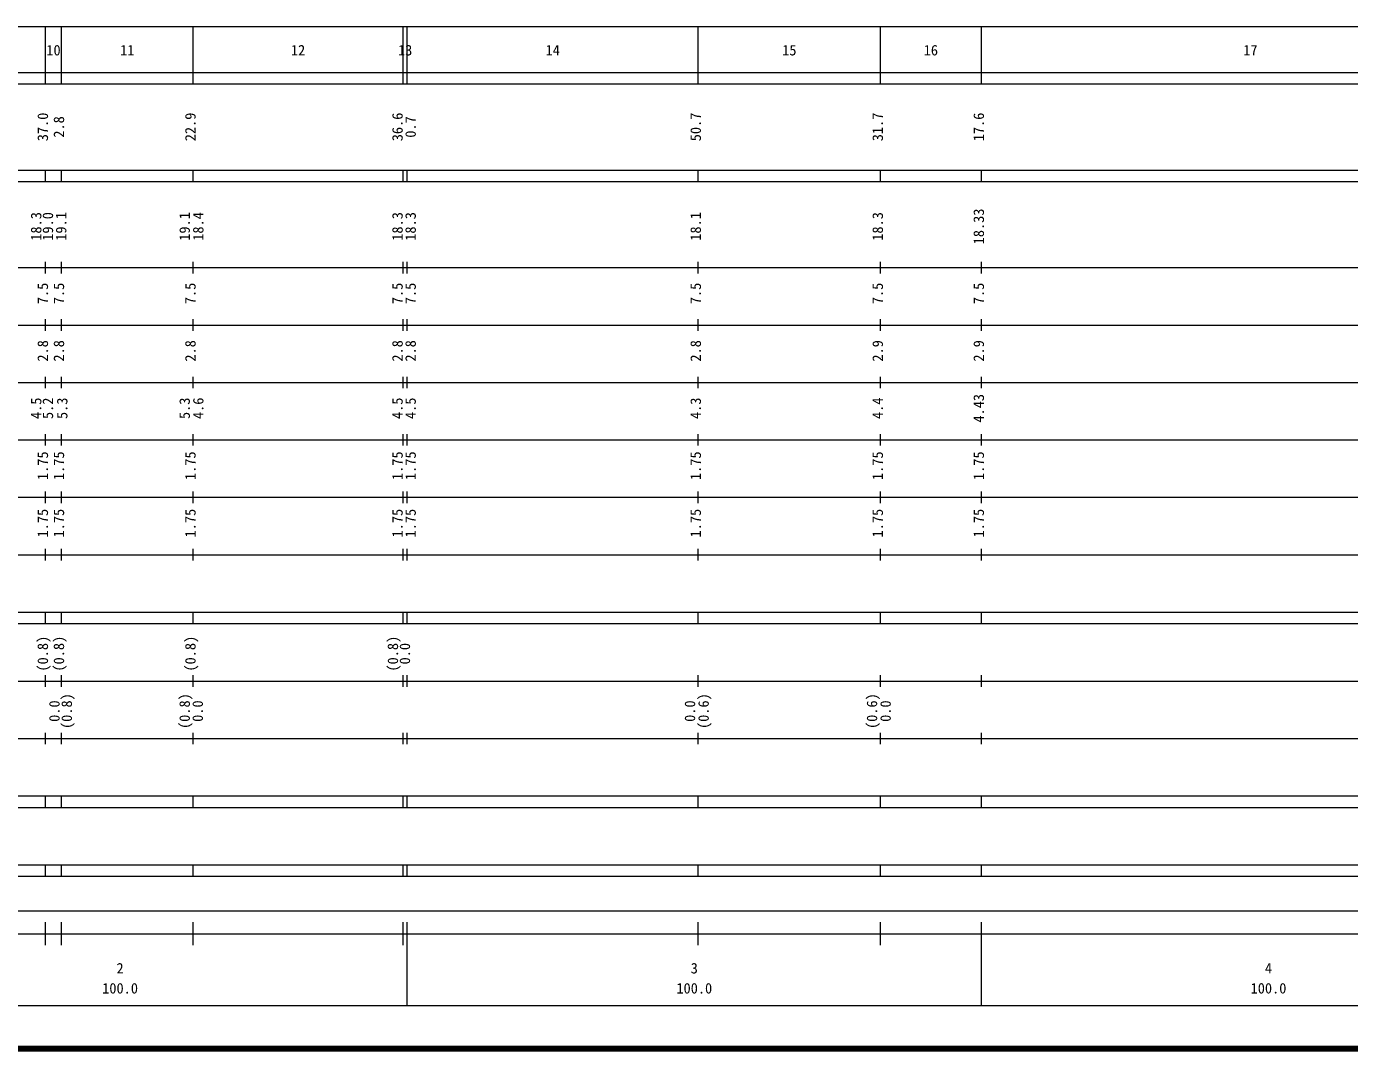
# Model space of a CAD drawing. Units: millimetres on the paper, enlarged 1000 times. Extents: x 40000 to 680000, y 20000 to 380000.
# Drawn here: x 201695 to 432113, y 20000 to 198000 of the extents above; entities that cross this region are included whole.
import ezdxf
from ezdxf.enums import TextEntityAlignment as Align

# ---------------------------------------------------------------- set-up
doc = ezdxf.new("R2010")
doc.units = ezdxf.units.MM
doc.header["$LTSCALE"] = 1000
doc.layers.add('M-TTL', color=2, linetype='Continuous', lineweight=140)
doc.layers.add('M-TTL-BAND', color=7, linetype='Continuous', lineweight=13)
doc.styles.add('ＭＳ ゴシック', font='')
doc.styles.get('ＭＳ ゴシック').set_extended_font_data('MS Gothic')

msp = doc.modelspace()

# ---------------------------------------------------------------- linework, layer by layer
at = {"layer": 'M-TTL'}
msp.add_line((40000, 20000), (680000, 20000), dxfattribs=at)
at = {"layer": 'M-TTL-BAND'}
for p, q in [((68000, 198000), (579000, 198000)), ((205000, 188000), (205000, 198000)), ((207800, 188000), (207800, 198000)), ((230700, 188000), (230700, 198000)), ((267300, 188000), (267300, 198000)), ((268000, 188000), (268000, 198000)), ((318700, 188000), (318700, 198000)), ((350400, 188000), (350400, 198000)), ((368000, 188000), (368000, 198000)), ((40000, 190000), (579000, 190000)), ((40000, 188000), (579000, 188000)), ((40000, 173000), (579000, 173000)), ((205000, 171000), (205000, 173000)), ((207800, 171000), (207800, 173000)), ((230700, 171000), (230700, 173000)), ((267300, 171000), (267300, 173000)), ((268000, 171000), (268000, 173000)), ((318700, 171000), (318700, 173000)), ((350400, 171000), (350400, 173000)), ((368000, 171000), (368000, 173000)), ((40000, 171000), (579000, 171000)), ((205000, 155000), (205000, 157000)), ((207800, 155000), (207800, 157000)), ((230700, 155000), (230700, 157000)), ((267300, 155000), (267300, 157000)), ((268000, 155000), (268000, 157000)), ((318700, 155000), (318700, 157000)), ((350400, 155000), (350400, 157000)), ((368000, 155000), (368000, 157000)), ((40000, 156000), (579000, 156000)), ((46000, 146000), (579000, 146000)), ((205000, 145000), (205000, 147000)), ((207800, 145000), (207800, 147000)), ((230700, 145000), (230700, 147000)), ((267300, 145000), (267300, 147000)), ((268000, 145000), (268000, 147000)), ((318700, 145000), (318700, 147000)), ((350400, 145000), (350400, 147000)), ((368000, 145000), (368000, 147000)), ((52000, 136000), (579000, 136000)), ((205000, 135000), (205000, 137000)), ((207800, 135000), (207800, 137000)), ((230700, 135000), (230700, 137000)), ((267300, 135000), (267300, 137000)), ((268000, 135000), (268000, 137000)), ((318700, 135000), (318700, 137000)), ((350400, 135000), (350400, 137000)), ((368000, 135000), (368000, 137000)), ((205000, 125000), (205000, 127000)), ((207800, 125000), (207800, 127000)), ((230700, 125000), (230700, 127000)), ((267300, 125000), (267300, 127000)), ((268000, 125000), (268000, 127000)), ((318700, 125000), (318700, 127000)), ((350400, 125000), (350400, 127000)), ((368000, 125000), (368000, 127000)), ((46000, 126000), (579000, 126000)), ((52000, 116000), (579000, 116000)), ((205000, 115000), (205000, 117000)), ((207800, 115000), (207800, 117000)), ((230700, 115000), (230700, 117000)), ((267300, 115000), (267300, 117000)), ((268000, 115000), (268000, 117000)), ((318700, 115000), (318700, 117000)), ((350400, 115000), (350400, 117000)), ((368000, 115000), (368000, 117000)), ((46000, 106000), (579000, 106000)), ((205000, 105000), (205000, 107000)), ((207800, 105000), (207800, 107000)), ((230700, 105000), (230700, 107000)), ((267300, 105000), (267300, 107000)), ((268000, 105000), (268000, 107000)), ((318700, 105000), (318700, 107000)), ((350400, 105000), (350400, 107000)), ((368000, 105000), (368000, 107000)), ((40000, 96000), (579000, 96000)), ((205000, 94000), (205000, 96000)), ((207800, 94000), (207800, 96000)), ((230700, 94000), (230700, 96000)), ((267300, 94000), (267300, 96000)), ((268000, 94000), (268000, 96000)), ((318700, 94000), (318700, 96000)), ((350400, 94000), (350400, 96000)), ((368000, 94000), (368000, 96000)), ((40000, 94000), (579000, 94000)), ((49000, 84000), (579000, 84000)), ((205000, 83000), (205000, 85000)), ((207800, 83000), (207800, 85000)), ((230700, 83000), (230700, 85000)), ((267300, 83000), (267300, 85000)), ((268000, 83000), (268000, 85000)), ((318700, 83000), (318700, 85000)), ((350400, 83000), (350400, 85000)), ((368000, 83000), (368000, 85000)), ((40000, 74000), (579000, 74000)), ((205000, 73000), (205000, 75000)), ((207800, 73000), (207800, 75000)), ((230700, 73000), (230700, 75000)), ((267300, 73000), (267300, 75000)), ((268000, 73000), (268000, 75000)), ((318700, 73000), (318700, 75000)), ((350400, 73000), (350400, 75000)), ((368000, 73000), (368000, 75000)), ((40000, 64000), (579000, 64000)), ((205000, 62000), (205000, 64000)), ((207800, 62000), (207800, 64000)), ((230700, 62000), (230700, 64000)), ((267300, 62000), (267300, 64000)), ((268000, 62000), (268000, 64000)), ((318700, 62000), (318700, 64000)), ((350400, 62000), (350400, 64000)), ((368000, 62000), (368000, 64000)), ((40000, 62000), (579000, 62000)), ((40000, 52000), (579000, 52000)), ((205000, 50000), (205000, 52000)), ((207800, 50000), (207800, 52000)), ((230700, 50000), (230700, 52000)), ((267300, 50000), (267300, 52000)), ((268000, 50000), (268000, 52000)), ((318700, 50000), (318700, 52000)), ((350400, 50000), (350400, 52000)), ((368000, 50000), (368000, 52000)), ((40000, 50000), (579000, 50000)), ((71000, 44000), (565000, 44000)), ((205000, 38000), (205000, 42000)), ((207800, 38000), (207800, 42000)), ((230700, 38000), (230700, 42000)), ((267300, 38000), (267300, 42000)), ((268000, 27500), (268000, 42000)), ((318700, 38000), (318700, 42000)), ((350400, 38000), (350400, 42000)), ((368000, 27500), (368000, 42000)), ((40000, 40000), (579000, 40000)), ((68000, 27500), (579000, 27500))]:
    msp.add_line(p, q, dxfattribs=at)

# ---------------------------------------------------------------- texts
at = {"layer": 'M-TTL-BAND', "style": 'ＭＳ ゴシック'}
for s, p in [('10', (206400, 192405)), ('11', (219250, 192405)), ('12', (249000, 192405)), ('13', (267650, 192405)), ('14', (293350, 192405)), ('15', (334550, 192405)), ('16', (359200, 192405)), ('17', (414850, 192405)), ('2', (218000, 32523)), ('3', (318000, 32523)), ('4', (418000, 32523)), ('100.0', (218000, 29033)), ('100.0', (318000, 29033)), ('100.0', (418000, 29033))]:
    msp.add_text(s, height=1833, dxfattribs=at).set_placement(p, align=Align.BOTTOM_CENTER)
for s, p in [('37.0', (206000, 180500)), ('2.8', (208800, 180500)), ('22.9', (231700, 180500)), ('36.6', (267767, 180500)), ('0.7', (270050, 180500)), ('50.7', (319700, 180500)), ('31.7', (351400, 180500)), ('17.6', (369000, 180500)), ('18.33', (369000, 163174)), ('18.3', (204841, 163174)), ('19.0', (206883, 163174)), ('19.1', (209191, 163174)), ('19.1', (230700, 163174)), ('18.4', (233070, 163174)), ('18.3', (267767, 163174)), ('18.3', (270050, 163174)), ('18.1', (319700, 163174)), ('18.3', (351400, 163174)), ('7.5', (206000, 151500)), ('7.5', (208800, 151500)), ('7.5', (231700, 151500)), ('7.5', (267767, 151500)), ('7.5', (270050, 151500)), ('7.5', (319700, 151500)), ('7.5', (351400, 151500)), ('7.5', (369000, 151500)), ('2.8', (206000, 141500)), ('2.8', (208800, 141500)), ('2.8', (231700, 141500)), ('2.8', (267767, 141500)), ('2.8', (270050, 141500)), ('2.8', (319700, 141500)), ('2.9', (351400, 141500)), ('2.9', (369000, 141500)), ('4.43', (369000, 131500)), ('4.5', (204841, 131500)), ('5.2', (206883, 131500)), ('5.3', (209379, 131500)), ('5.3', (230700, 131500)), ('4.6', (233070, 131500)), ('4.5', (267767, 131500)), ('4.5', (270050, 131500)), ('4.3', (319700, 131500)), ('4.4', (351400, 131500)), ('1.75', (206000, 121500)), ('1.75', (208800, 121500)), ('1.75', (231700, 121500)), ('1.75', (267767, 121500)), ('1.75', (270050, 121500)), ('1.75', (319700, 121500)), ('1.75', (351400, 121500)), ('1.75', (369000, 121500)), ('1.75', (206000, 111500)), ('1.75', (208800, 111500)), ('1.75', (231700, 111500)), ('1.75', (267767, 111500)), ('1.75', (270050, 111500)), ('1.75', (319700, 111500)), ('1.75', (351400, 111500)), ('1.75', (369000, 111500)), ('(0.8)', (206000, 88764)), ('(0.8)', (208800, 88764)), ('(0.8)', (231700, 88764)), ('(0.8)', (266962, 88764)), ('0.0', (269050, 88764)), ('(0.8)', (210170, 78764)), ('(0.8)', (230700, 78764)), ('(0.6)', (321070, 78764)), ('(0.6)', (350400, 78764)), ('0.0', (208019, 78764)), ('0.0', (232976, 78764)), ('0.0', (318700, 78764)), ('0.0', (352770, 78764))]:
    msp.add_text(s, height=1833, rotation=90, dxfattribs=at).set_placement(p, align=Align.BOTTOM_CENTER)

doc.saveas('drawing.dxf')
